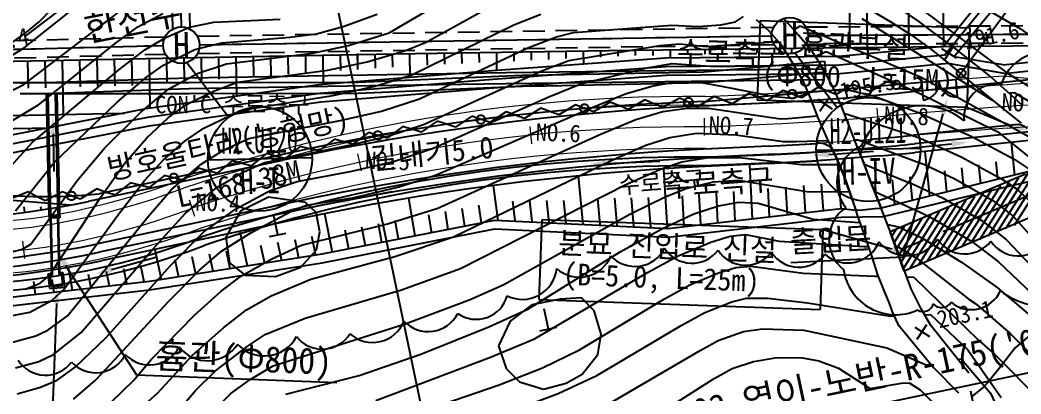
# Model space of a CAD drawing. Header units: millimetres. Extents: x 13158 to 13954, y 1103 to 1807.
# Drawn here: x 13384.2 to 13499.4, y 1426.5 to 1469.6 of the extents above; entities that cross this region are included whole.
import ezdxf
from ezdxf.enums import TextEntityAlignment as Align
from ezdxf.xclip import XClip

# ---------------------------------------------------------------- set-up
doc = ezdxf.new("R2010")
doc.units = ezdxf.units.MM
doc.header["$LTSCALE"] = 10
doc.header["$MEASUREMENT"] = 0
doc.header["$XCLIPFRAME"] = 2
doc.linetypes.add('CENTER', pattern=[2, 1.25, -0.25, 0.25, -0.25])
doc.linetypes.add('HIDDEN', pattern=[0.375, 0.25, -0.125])
for name, color, linetype in [('TN-TABL-LIN1', 4, 'Continuous'), ('TZ-BASE', 253, 'Continuous'), ('TZ-CABL', 4, 'Continuous')]:
    doc.layers.add(name, color=color, linetype=linetype)
doc.styles.add('GUL', font='GulimChe.ttf')
doc.styles.add('HANA', font='GulimChe.ttf')
doc.styles.get("Standard").update_dxf_attribs({"font": 'GulimChe.ttf'})
doc.linetypes.add('XXO_LINE', pattern='A,2.5,["X",Standard,S=1,R=0,X=-1,Y=-0.5],5,["X",Standard,S=1,R=0,X=-1,Y=-0.5],5,-0.5,[133,GulimChe.ttf,S=0.5,R=0,X=-0.5,Y=0],-0.5,2.5', length=16)
doc.linetypes.add('ZIGZAG', pattern='A,0.0001,-0.2,[131,ltypeshp.shx,S=0.2,R=0,X=-0.2,Y=0],-0.4,[131,ltypeshp.shx,S=0.2,R=180,X=0.2,Y=0],-0.2', length=0.8001)

# ---------------------------------------------------------------- blocks, each defined once
blk = doc.blocks.new('JD-SFSG5YJF567')
at = {"layer": 'TZ-BASE'}
for p, q in [((161.5, -181.59), (87.43, 171.27)), ((81.47, -66.05), (601.2, 43.04)), ((181.88, 10.81), (182.04, -3.19)), ((183.88, 10.83), (184.04, -3.17)), ((188.68, 10.88), (188.84, -3.11)), ((192.68, 10.93), (192.84, -3.07)), ((204.17, 11.05, -255), (192.84, -3.07)), ((192.93, -4.07, -255), (204.6, 10.29, -18.1)), ((194.02, -4.24, -242.43), (204.62, 8.73, -33.09)), ((87.16, -1.81, -72), (94.28, 3.58, -72)), ((86.98, -3.22, -71), (94.45, 2.73, -71)), ((129, -1.49, -66), (136.26, 2.78, -66)), ((88.7, -0.21, -50.59), (90.19, 1.27, -50.59)), ((133.21, -2.59, -65), (140.39, 1.41, -65)), ((184.35, 1.22, -59.91), (186.89, -0.31, -59.91)), ((189.96, -0.15, -68.23), (187.96, 1.2, -68.23)), ((86.95, -7.44, -70), (97.78, 0.84, -70)), ((100.09, -0.79, -69), (102.97, 0.75, -69)), ((108.83, -0.25, -68), (116.47, 0.1, -68)), ((123.7, -0.75, -67), (127.62, 0.66, -67)), ((143.37, -0.56, -64), (146.47, 0.65, -64)), ((168.88, -0.23, -63), (169.8, 0.4, -63)), ((171.27, 0.07, -50.59), (172.74, -1.24, -50.59)), ((176.14, -1.74, -59.91), (174.42, 0.19, -59.91)), ((183.45, 0.16, -63), (198.5, -9.27, -63)), ((190.51, 1.08, -64), (200.08, -6.04, -64)), ((198.23, 0.98, -65), (201.68, -1.02, -65)), ((87.05, -1.55, -50.59), (88.7, -0.21, -50.59)), ((97.61, -2.61, -69), (100.09, -0.79, -69)), ((103.31, -2.03, -68), (106.04, -0.83, -68)), ((106.04, -0.83, -68), (108.83, -0.25, -68)), ((120.64, -1.59, -67), (123.7, -0.75, -67)), ((131.62, -6.31, -64), (143.37, -0.56, -64)), ((150.22, -1.46, -63), (161.55, -0.59, -63)), ((161.55, -0.59, -63), (164.59, -0.74, -63)), ((164.59, -0.74, -63), (167.2, -0.58, -63)), ((167.2, -0.58, -63), (168.88, -0.23, -63)), ((171.71, -0.06, -250.54), (171.38, -9.24, -250.54)), ((171.71, -0.06, -250.54), (195.85, -0.92, -250.54)), ((175.6, -1.13, -62), (176.33, -0.68, -62)), ((176.33, -0.68, -62), (190.26, -6.59, -62)), ((186.89, -0.31, -59.91), (189.14, -1.77, -59.91)), ((191.99, -1.68, -68.23), (189.96, -0.15, -68.23)), ((195.85, -0.92, -250.54), (195.53, -10.1, -250.54)), ((201.68, -1.02, -65), (203.41, -2.26, -65)), ((85.23, -2.86, -50.59), (87.05, -1.55, -50.59)), ((86.92, -1.64, -72), (87.16, -1.81, -72)), ((100.86, -3.45, -68), (103.31, -2.03, -68)), ((109.76, -2.64, -67), (117.59, -1.99, -67)), ((117.59, -1.99, -67), (120.64, -1.59, -67)), ((124.34, -2.94, -66), (129, -1.49, -66)), ((144.97, -3.21, -63), (148.28, -1.95, -63)), ((148.28, -1.95, -63), (150.22, -1.46, -63)), ((172.74, -1.24, -50.59), (174.17, -2.92, -50.59)), ((177.73, -3.63, -59.91), (176.14, -1.74, -59.91)), ((189.14, -1.77, -59.91), (191.33, -3.31, -59.91)), ((193.94, -3.1, -68.23), (191.99, -1.68, -68.23)), ((198.53, -1.99), (197.13, -2.2)), ((197.72, -1.4), (197.93, -2.8)), ((84.29, -4.86, -71), (86.98, -3.22, -71)), ((88.62, -9.78, -69), (97.61, -2.61, -69)), ((97.89, -5.76, -68), (100.86, -3.45, -68)), ((103.02, -5.19, -67), (106.63, -3.42, -67)), ((106.63, -3.42, -67), (109.76, -2.64, -67)), ((120.19, -3.84, -66), (124.34, -2.94, -66)), ((130.88, -3.5, -65), (133.21, -2.59, -65)), ((132.51, -9.1, -63), (144.97, -3.21, -63)), ((149.7, -4.66, -62), (160.16, -2.96, -62)), ((160.16, -2.96, -62), (162.45, -2.74, -62)), ((161.35, -3.45, -255), (161.36, -4.41, -255)), ((162.45, -2.74, -62), (165.54, -3.05, -62)), ((163.35, -3.43, -255), (163.35, -3.97, -255)), ((165.35, -3.4, -255), (165.35, -3.93, -255)), ((165.54, -3.05, -62), (173.39, -2.52, -62)), ((167.35, -3.38, -255), (167.35, -3.89, -255)), ((169.35, -3.35, -255), (169.36, -4.32, -255)), ((171.34, -3.32, -255), (171.35, -3.78, -255)), ((173.34, -3.3, -255), (173.35, -3.79, -255)), ((173.39, -2.52, -62), (173.68, -2.34, -62)), ((174.17, -2.92, -50.59), (175.5, -5.01, -50.59)), ((175.34, -3.27, -255), (175.35, -3.78, -255)), ((177.34, -3.25, -255), (177.35, -3.78, -255)), ((179.03, -2.72), (184.03, -2.67)), ((179.03, -2.72), (179.04, -3.22)), ((179.04, -3.22), (192.84, -3.07)), ((192.84, -3.07, -255), (180.81, -4.2, -255)), ((191.33, -3.31, -59.91), (193.28, -4.89, -59.91)), ((192.61, -3.29, -63.39), (194.28, -4.38, -63.39)), ((192.84, -3.07, -255), (200.8, -2.98, -255)), ((192.9, -4.67, -63.39), (193.99, -3, -63.39)), ((196.03, -4.76, -68.23), (193.94, -3.1, -68.23)), ((200.8, -2.98, -255), (220.78, -2.81, -255)), ((95.36, -4.59, -255), (95.42, -7.63, -255)), ((97.36, -4.55, -255), (97.42, -7.58, -255)), ((99.36, -4.51, -255), (99.42, -7.53, -255)), ((101.36, -4.47, -255), (101.47, -10.18, -255)), ((103.36, -4.43, -255), (103.41, -7.24, -255)), ((105.36, -4.39, -255), (105.41, -7.1, -255)), ((107.36, -4.35, -255), (107.41, -6.96, -255)), ((109.36, -4.31, -255), (109.41, -6.82, -255)), ((110.28, -5.05, -66), (120.19, -3.84, -66)), ((111.36, -4.28, -255), (111.43, -8.8, -255)), ((113.36, -4.24, -255), (113.4, -6.54, -255)), ((115.36, -4.2, -255), (115.39, -6.4, -255)), ((117.36, -4.16, -255), (117.39, -6.26, -255)), ((119.36, -4.13, -255), (119.39, -6.12, -255)), ((121.36, -4.09, -255), (121.41, -7.45, -255)), ((123.35, -4.05, -255), (123.39, -5.84, -255)), ((125.32, -3.86), (125.35, -5.44)), ((125.35, -4.02, -255), (125.38, -5.7, -255)), ((126.47, -4.81, -65), (130.88, -3.5, -65)), ((127.35, -3.99, -255), (127.38, -5.56, -255)), ((129.35, -3.95, -255), (129.38, -5.42, -255)), ((131.35, -3.92, -255), (131.39, -6.64, -255)), ((133.35, -3.89, -255), (133.37, -5.19, -255)), ((135.35, -3.85, -255), (135.37, -5.09, -255)), ((137.35, -3.82, -255), (137.37, -5, -255)), ((139.35, -3.78, -255), (139.37, -4.91, -255)), ((160.83, -4.41, -255), (140.87, -5.87, -255)), ((141.35, -3.75, -255), (141.38, -5.83, -255)), ((143.35, -3.72, -255), (143.37, -4.73, -255)), ((145.35, -3.69, -255), (145.36, -4.64, -255)), ((147.35, -3.66, -255), (147.36, -4.54, -255)), ((149.35, -3.63, -255), (149.36, -4.45, -255)), ((151.35, -3.6, -255), (151.37, -5.1, -255)), ((153.35, -3.57, -255), (153.36, -4.27, -255)), ((155.35, -3.54, -255), (155.35, -4.18, -255)), ((157.35, -3.51, -255), (157.35, -4.08, -255)), ((159.35, -3.48, -255), (159.35, -4.08, -255)), ((180.81, -4.2, -255), (160.83, -4.41, -255)), ((171.35, -3.81, -255), (171.35, -3.82, -255)), ((179.07, -5.72, -59.91), (177.73, -3.63, -59.91)), ((178.07, -4.17, -61), (179.31, -3.64, -61)), ((179.31, -3.64, -61), (190.12, -8.46, -61)), ((192.93, -4.07, -255), (180.87, -5.2, -255)), ((199.7, -5.16, -255), (194.02, -4.24, -255)), ((87.37, -4.76, -255), (87.43, -7.85, -255)), ((87.91, -14.11, -68), (97.89, -5.76, -68)), ((89.37, -4.72, -255), (89.43, -7.8, -255)), ((91.36, -4.67, -255), (91.48, -10.87, -255)), ((93.36, -4.63, -255), (93.42, -7.69, -255)), ((101.09, -6.58, -67), (103.02, -5.19, -67)), ((107.02, -6.14, -66), (110.28, -5.05, -66)), ((121.96, -5.78, -65), (126.47, -4.81, -65)), ((160.87, -5.41, -255), (140.94, -6.87, -255)), ((146.49, -5.9, -62), (149.7, -4.66, -62)), ((151.06, -7.37, -61), (158.52, -5.55, -61)), ((158.52, -5.55, -61), (161.59, -5, -61)), ((180.87, -5.2, -255), (160.87, -5.41, -255)), ((161.59, -5, -61), (166.49, -5.37, -61)), ((165.23, -5.97), (179.14, -4.74)), ((166.49, -5.37, -61), (175.61, -5.19, -61)), ((175.5, -5.01, -50.59), (176.6, -6.95, -50.59)), ((180.19, -7.94, -59.91), (179.07, -5.72, -59.91)), ((179.14, -4.74), (179.25, -5.98)), ((193.38, -5.02, -255), (180.92, -6.2, -255)), ((188.86, -8.29, -255), (221.03, -4.95, -255)), ((193.28, -4.89, -59.91), (195.33, -6.62, -59.91)), ((199.81, -6.15, -255), (193.38, -5.02, -255)), ((198.07, -6.36, -68.23), (196.03, -4.76, -68.23)), ((199.7, -5.16, -255), (204.42, -4.67, -255)), ((199.81, -6.15, -255), (204.8, -5.63, -255)), ((97.7, -9.47, -67), (101.09, -6.58, -67)), ((103.65, -7.95, -66), (107.02, -6.14, -66)), ((111.53, -7.17, -65), (121.96, -5.78, -65)), ((140.87, -5.87, -255), (120.91, -7.49, -255)), ((140.94, -6.87, -255), (121.02, -8.48, -255)), ((145.23, -6.36), (125.43, -7.22)), ((127.38, -7.63, -64), (131.62, -6.31, -64)), ((132.97, -12.05, -62), (146.49, -5.9, -62)), ((160.91, -6.41, -255), (141.02, -7.86, -255)), ((145.23, -6.36), (165.23, -5.97)), ((180.92, -6.2, -255), (160.91, -6.41, -255)), ((165.34, -7.22), (179.25, -5.98)), ((190.26, -6.59, -62), (203.71, -14, -62)), ((194.3, -6.88), (190.31, -7.22)), ((194.46, -8.87), (194.3, -6.88)), ((195.33, -6.62, -59.91), (197.59, -8.52, -59.91)), ((200.13, -8.21, -68.23), (198.07, -6.36, -68.23)), ((200.08, -6.04, -64), (213.23, -14.28, -64)), ((86.51, -7.26), (66.52, -7.17)), ((84.38, -8.71, -70), (86.95, -7.44, -70)), ((105.95, -7.24), (86.51, -7.26)), ((86.51, -7.26), (87.61, -7.26)), ((100.38, -10.64, -66), (103.65, -7.95, -66)), ((120.91, -7.49, -255), (101, -10.24, -255)), ((125.43, -7.22), (105.96, -7.24)), ((108.77, -8.22, -65), (111.53, -7.17, -65)), ((141.02, -7.86, -255), (121.13, -9.48, -255)), ((122.53, -8.71, -64), (127.38, -7.63, -64)), ((145.28, -7.61), (125.49, -8.47)), ((145.25, -7.61), (165.26, -7.22)), ((147.41, -8.86, -61), (151.06, -7.37, -61)), ((156.3, -8.47, -60), (159.4, -7.59, -60)), ((159.4, -7.59, -60), (162.11, -7.13, -60)), ((162.11, -7.13, -60), (164.96, -7.22, -60)), ((164.96, -7.22, -60), (167.45, -7.68, -60)), ((167.45, -7.68, -60), (173.39, -8.8, -60)), ((178.38, -7.77), (176.48, -8.95)), ((176.6, -6.95, -50.59), (177.48, -8.96, -50.59)), ((179.42, -8.18), (178.38, -7.77)), ((181.15, -10.12, -59.91), (180.19, -7.94, -59.91)), ((182.36, -7.42), (180.46, -8.59)), ((183.4, -7.83), (182.36, -7.42)), ((184.44, -8.24), (183.4, -7.83)), ((186.35, -7.07), (184.44, -8.24)), ((187.39, -7.48), (186.35, -7.07)), ((190.31, -7.22), (190.48, -9.21)), ((105.95, -8.49), (86.51, -8.51)), ((89.86, -22.54), (89.55, -8.51)), ((90.06, -22.54), (89.75, -8.51)), ((90.91, -22.52), (90.6, -8.5)), ((91.11, -22.51), (90.8, -8.5)), ((121.02, -8.48, -255), (101.17, -11.23, -255)), ((105.6, -9.79, -65), (108.77, -8.22, -65)), ((125.43, -8.47), (105.96, -8.49)), ((113.02, -10.23, -64), (122.53, -8.71, -64)), ((128.14, -10.5, -63), (132.51, -9.1, -63)), ((134, -14.79, -61), (147.41, -8.86, -61)), ((152.37, -10.07, -60), (156.3, -8.47, -60)), ((158.45, -9.2), (156.51, -10.31)), ((159.48, -9.65), (158.45, -9.2)), ((162.46, -9.01), (160.49, -10.08)), ((163.47, -9.47), (162.46, -9.01)), ((166.43, -8.83), (164.52, -10.01)), ((167.47, -9.24), (166.43, -8.83)), ((170.41, -8.48), (168.51, -9.65)), ((171.45, -8.89), (170.41, -8.48)), ((172.49, -9.3), (171.45, -8.89)), ((174.39, -8.13), (172.49, -9.3)), ((173.39, -8.8, -60), (175.44, -9.02, -60)), ((175.43, -8.54), (174.39, -8.13)), ((176.48, -8.95), (175.43, -8.54)), ((175.44, -9.02, -60), (177.01, -8.49, -60)), ((177.01, -8.49, -60), (177.26, -8.46, -60)), ((177.48, -8.96, -50.59), (178.35, -11.27, -50.59)), ((178.32, -9.13, -59.73), (180, -10.22, -59.73)), ((178.61, -10.51, -59.73), (179.71, -8.84, -59.73)), ((180.46, -8.59), (179.42, -8.18)), ((180.25, -8.09, -60), (182.11, -8.11, -60)), ((182.11, -8.11, -60), (184.76, -8.75, -60)), ((184.76, -8.75, -60), (190.16, -10.72, -60)), ((190.12, -8.46, -61), (199.1, -12.87, -61)), ((197.59, -8.52, -59.91), (199.72, -10.25, -59.91)), ((201.96, -9.89, -68.23), (200.13, -8.21, -68.23)), ((200.41, -8.46, -63), (200.5, -8.39, -63)), ((200.5, -8.39, -63), (200.97, -8.37, -63)), ((200.97, -8.37, -63), (206.15, -11.45, -63)), ((101, -10.24, -255), (81.08, -14.15, -255)), ((85.55, -11.61, -69), (88.62, -9.78, -69)), ((90.43, -16.42, -67), (97.7, -9.47, -67)), ((121.13, -9.48, -255), (101.33, -12.22, -255)), ((103.58, -11.27, -65), (105.6, -9.79, -65)), ((110.69, -11.01, -64), (113.02, -10.23, -64)), ((134.35, -17.86, -60), (152.37, -10.07, -60)), ((146.47, -10.16), (144.58, -11.35)), ((147.51, -10.56), (146.47, -10.16)), ((150.46, -9.78), (148.55, -10.94)), ((151.5, -10.19), (150.46, -9.78)), ((152.53, -10.59), (151.49, -10.16)), ((154.45, -9.46), (152.53, -10.59)), ((155.49, -9.89), (154.45, -9.46)), ((156.51, -10.31), (155.48, -9.86)), ((160.49, -10.08), (159.48, -9.62)), ((160.52, -10.56, -59), (163.32, -10.16, -59)), ((163.32, -10.16, -59), (165.78, -10.17, -59)), ((164.52, -10.01), (163.48, -9.6)), ((165.06, -9.9, -255), (172.4, -9.55, -255)), ((165.78, -10.17, -59), (174.08, -11.39, -59)), ((168.51, -9.65), (167.47, -9.24)), ((195.53, -10.1, -250.54), (171.38, -9.24, -250.54)), ((181.96, -12.19, -59.91), (181.15, -10.12, -59.91)), ((200.7, -12.23, -250.54), (195.53, -10.1, -250.54)), ((198.5, -9.27, -63), (198.52, -9.28, -63)), ((199.72, -10.25, -59.91), (201.76, -11.9, -59.91)), ((80.26, -11.11, -255), (98.55, -10.73, -255)), ((101.17, -11.23, -255), (81.14, -15.16, -255)), ((96.25, -14.76, -66), (100.38, -10.64, -66)), ((101.1, -13.58, -65), (103.58, -11.27, -65)), ((107.69, -12.48, -64), (110.69, -11.01, -64)), ((123.57, -11.55, -63), (128.14, -10.5, -63)), ((138.51, -11.1), (136.66, -12.35)), ((139.57, -11.47), (138.51, -11.1)), ((140.61, -11.82), (139.56, -11.44)), ((142.49, -10.6), (140.61, -11.82)), ((143.54, -10.98), (142.49, -10.6)), ((144.58, -11.35), (143.53, -10.95)), ((148.55, -10.94), (147.51, -10.53)), ((153.25, -13.21, -59), (157.41, -11.48, -59)), ((157.41, -11.48, -59), (160.52, -10.56, -59)), ((174.08, -11.39, -59), (174.96, -11.34, -59)), ((174.96, -11.34, -59), (178.28, -11.06, -59)), ((178.35, -11.27, -50.59), (179.39, -13.6, -50.59)), ((181.42, -10.8, -59), (181.51, -10.79, -59)), ((181.51, -10.79, -59), (189.03, -13.23, -59)), ((192.77, -10.81), (188.16, -27.31)), ((190.16, -10.72, -60), (196.09, -13.44, -60)), ((80.3, -12.61, -255), (89.99, -12.41, -255)), ((101.33, -12.22, -255), (81.21, -16.17, -255)), ((87.53, -12.46, -255), (87.53, -12.7, -255)), ((89.53, -12.41, -255), (89.53, -12.5, -255)), ((105.53, -13.92, -64), (107.69, -12.48, -64)), ((112.85, -13.64, -63), (123.57, -11.55, -63)), ((130.58, -12.29), (128.77, -13.6)), ((128.84, -13.39, -62), (132.97, -12.05, -62)), ((131.65, -12.62), (130.58, -12.29)), ((132.71, -12.94), (131.65, -12.59)), ((134.54, -11.67), (132.71, -12.94)), ((135.6, -12.02), (134.54, -11.67)), ((136.66, -12.35), (135.6, -11.99)), ((182.89, -14.59, -59.91), (181.96, -12.19, -59.91)), ((201.02, -12.06, -255), (189.38, -13.27, -255)), ((205.3, -12.62, -255), (189.48, -14.26, -255)), ((198, -24.86, -299.48), (205.88, -12.4, -299.48)), ((199, -24.44, -299.48), (206.72, -12.25, -299.48)), ((200, -24.03, -299.48), (207.55, -12.1, -299.48)), ((201, -23.62, -299.48), (208.39, -11.95, -299.48)), ((90.31, -13.12), (90.4, -17.45)), ((98.57, -16.49, -65), (101.1, -13.58, -65)), ((109.93, -15.01, -63), (112.85, -13.64, -63)), ((122.7, -13.72), (120.92, -15.08)), ((123.77, -14.02), (122.7, -13.72)), ((124.58, -14.39, -62), (128.84, -13.39, -62)), ((126.63, -12.98), (124.84, -14.31)), ((127.71, -13.29), (126.63, -12.98)), ((128.77, -13.6), (127.7, -13.26)), ((134.6, -21.68, -59), (153.25, -13.21, -59)), ((158.57, -14.42, -58), (161.32, -13.54, -58)), ((161.32, -13.54, -58), (164.4, -13.05, -58)), ((164.4, -13.05, -58), (168.91, -13.22, -58)), ((168.91, -13.22, -58), (174.37, -13.98, -58)), ((179.39, -13.6, -50.59), (180.51, -15.88, -50.59)), ((182.59, -13.81, -58), (183.02, -13.8, -58)), ((183.02, -13.8, -58), (189.81, -16.34, -58)), ((189.03, -13.23, -59), (190.14, -13.61, -59)), ((206.36, -13.51, -255), (189.58, -15.26, -255)), ((190.14, -13.61, -59), (194.87, -15.75, -59)), ((196.09, -13.44, -60), (200.96, -16.02, -60)), ((199.1, -12.87, -61), (202.91, -16.01, -61)), ((84.51, -17.9, -68), (87.91, -14.11, -68)), ((93.12, -18.45, -66), (96.25, -14.76, -66)), ((102.98, -16.13, -64), (105.53, -13.92, -64)), ((114.65, -16.41, -62), (124.58, -14.39, -62)), ((118.78, -14.57), (117.03, -15.96)), ((119.86, -14.85), (118.78, -14.57)), ((120.92, -15.08), (119.85, -14.78)), ((124.84, -14.31), (123.77, -13.99)), ((129.5, -16.29, -61), (134, -14.79, -61)), ((154.48, -16.22, -58), (158.57, -14.42, -58)), ((172.64, -14.54, -255), (165.3, -14.89, -255)), ((174.37, -13.98, -58), (175.94, -14.01, -58)), ((175.94, -14.01, -58), (179.54, -13.9, -58)), ((178.44, -15.21, -255), (187.34, -14.48, -255)), ((180.51, -15.88, -255), (180.03, -14.91, -255)), ((183.72, -16.7, -59.91), (182.89, -14.59, -59.91)), ((193.77, -14.29), (188.55, -14.86)), ((200.63, -14.11, -255), (201.02, -17.86, -255)), ((100.85, -18.49, -64), (102.98, -16.13, -64)), ((107.35, -16.62, -63), (109.93, -15.01, -63)), ((114.87, -15.4), (113.12, -16.8)), ((115.95, -15.68), (114.87, -15.4)), ((117.03, -15.96), (115.95, -15.68)), ((162.72, -16.36, -57), (165.78, -15.84, -57)), ((172.68, -15.54, -255), (165.35, -15.89, -255)), ((165.78, -15.84, -57), (169.31, -15.85, -57)), ((173.43, -15.45, -255), (166.09, -15.79, -255)), ((169.31, -15.85, -57), (176.5, -16.65, -57)), ((185.46, -15.66, -255), (178.44, -16.21, -255)), ((179.65, -15.49), (184.76, -15.11)), ((180.51, -15.88, -50.59), (181.38, -17.99, -50.59)), ((180.94, -16.93, -255), (180.51, -15.88, -255)), ((180.59, -16.04, -255), (181.01, -21.72, -255)), ((183.28, -15.59, -255), (183.72, -16.7, -255)), ((190.69, -15.14, -255), (191.22, -20.28, -255)), ((194.87, -15.75, -59), (199.52, -18.31, -59)), ((200.96, -16.02, -60), (202.94, -17.33, -60)), ((85.98, -21.99, -67), (90.43, -16.42, -67)), ((94.39, -20.89, -255), (116.77, -16.14, -255)), ((95.76, -20.43, -65), (98.57, -16.49, -65)), ((103.94, -19.53, -63), (107.35, -16.62, -63)), ((107.04, -17.08), (105.3, -18.47)), ((108.12, -17.36), (107.04, -17.08)), ((110.95, -16.24), (109.21, -17.64)), ((112.04, -16.52), (110.95, -16.24)), ((113.12, -16.8), (112.04, -16.52)), ((112.26, -17.51, -62), (114.65, -16.41, -62)), ((124.73, -17.42, -61), (129.5, -16.29, -61)), ((136.43, -24.97, -58), (154.48, -16.22, -58)), ((154, -16.52), (160.18, -16.28)), ((156.27, -18.94, -57), (160.45, -17.09, -57)), ((160.45, -17.09, -57), (162.72, -16.36, -57)), ((160.58, -17.16, -255), (161.02, -24.01, -255)), ((172.73, -16.54, -255), (165.39, -16.89, -255)), ((173.47, -16.45, -255), (166.14, -16.78, -255)), ((170.5, -16.64, -255), (170.8, -22.9, -255)), ((176.5, -16.65, -57), (180.83, -16.66, -57)), ((181.38, -17.99, -255), (180.94, -16.93, -255)), ((183.71, -16.68, -57), (183.88, -16.68, -57)), ((184.45, -18.69, -59.91), (183.72, -16.7, -59.91)), ((183.72, -16.7, -255), (184.09, -17.69, -255)), ((183.88, -16.68, -57), (189.12, -18.84, -57)), ((206.95, -16.39, -255), (185.65, -21.66, -255)), ((185.89, -22.64, -255), (208.6, -17.17, -255)), ((185.89, -22.64, -255), (208.6, -17.17, -255)), ((189.81, -16.34, -58), (190.57, -16.61, -58)), ((190.57, -16.61, -58), (194.14, -18.3, -58)), ((194.9, -17.02, -255), (195.14, -19.31, -255)), ((196.88, -16.68, -255), (197.1, -18.83, -255)), ((198.85, -16.33, -255), (199.06, -18.34, -255)), ((103.13, -17.91), (101.38, -19.31)), ((104.21, -18.19), (103.13, -17.91)), ((105.3, -18.47), (104.21, -18.19)), ((109.21, -17.64), (108.12, -17.36)), ((109.14, -19.33, -62), (112.26, -17.51, -62)), ((118.43, -18.61, -61), (124.73, -17.42, -61)), ((130.02, -19.26, -60), (134.35, -17.86, -60)), ((150.77, -17.96, -255), (151.31, -23.55, -255)), ((166.36, -18.65, -56), (169.22, -18.44, -56)), ((169.22, -18.44, -56), (177.08, -19.77, -56)), ((181.38, -17.99, -50.59), (182.27, -20.51, -50.59)), ((181.82, -19.25, -255), (181.38, -17.99, -255)), ((184.09, -17.69, -255), (184.45, -18.69, -255)), ((202.27, -17.78, -510), (186.68, -24.41, -299.48)), ((186.93, -18.41, -255), (187.2, -21.28, -255)), ((188.96, -18.06, -255), (189.23, -20.78, -255)), ((192.93, -17.37, -255), (193.18, -19.8, -255)), ((194.14, -18.3, -58), (198.53, -20.8, -58)), ((197, -25.27, -299.48), (201.51, -18.14, -299.48)), ((199.52, -18.31, -59), (201.31, -19.5, -59)), ((87.75, -25.83, -66), (93.12, -18.45, -66)), ((95.35, -19.46), (93.45, -20.65)), ((96.39, -19.86), (95.35, -19.46)), ((99.22, -18.75), (97.47, -20.14)), ((97.77, -22.47, -64), (100.85, -18.49, -64)), ((100.3, -19.03), (99.22, -18.75)), ((101.38, -19.31), (100.3, -19.03)), ((101.29, -22.61, -63), (103.94, -19.53, -63)), ((105.55, -22.24, -62), (109.14, -19.33, -62)), ((115.31, -19.66, -61), (118.43, -18.61, -61)), ((124.97, -20.45, -60), (130.02, -19.26, -60)), ((137.22, -28.64, -57), (156.27, -18.94, -57)), ((140.98, -19.08, -255), (141.51, -23.08, -255)), ((160.77, -20.38, -56), (163.22, -19.41, -56)), ((163.22, -19.41, -56), (166.36, -18.65, -56)), ((172.62, -19.41, -255), (172.78, -22.66, -255)), ((174.66, -19.24, -255), (174.83, -22.42, -255)), ((176.71, -19.07, -255), (176.9, -22.19, -255)), ((178.75, -18.9, -255), (178.96, -21.95, -255)), ((182.77, -21.91, -255), (181.82, -19.25, -255)), ((185.3, -20.8, -59.91), (184.45, -18.69, -59.91)), ((184.45, -18.69, -255), (185.65, -21.66, -255)), ((184.91, -18.76, -255), (185.03, -20.12, -255)), ((189.12, -18.84, -57), (189.25, -18.88, -57)), ((189.25, -18.88, -57), (192.8, -20.54, -57)), ((194, -26.51, -299.48), (198.44, -19.49, -299.48)), ((195, -26.1, -299.48), (199.44, -19.08, -299.48)), ((196, -25.68, -299.48), (200.44, -18.67, -299.48)), ((201.31, -19.5, -59), (203.36, -21.4, -59)), ((92.24, -21.32, -255), (81.03, -20.44, -255)), ((87.45, -19.78), (85.39, -20.66)), ((88.42, -20.34), (87.45, -19.78)), ((89.42, -20.82), (88.42, -20.33)), ((91.41, -19.79), (89.42, -20.82)), ((89.87, -29.46, -65), (95.76, -20.43, -65)), ((92.42, -20.27), (91.41, -19.79)), ((93.45, -20.65), (92.41, -20.25)), ((97.47, -20.14), (96.39, -19.86)), ((111.3, -21.79, -61), (115.31, -19.66, -61)), ((115.11, -20.4, -59.62), (111.91, -22.04, -59.62)), ((119.38, -21.02, -59.62), (115.11, -20.4, -59.62)), ((119.46, -21.34, -60), (124.97, -20.45, -60)), ((124.39, -20.73), (129.34, -19.75)), ((131.24, -20.53, -255), (131.96, -24.87, -255)), ((152.99, -20.56, -255), (153.26, -23.56, -255)), ((154.94, -20.52, -255), (155.21, -23.68, -255)), ((156.71, -22.38, -56), (160.77, -20.38, -56)), ((156.89, -20.48, -255), (157.15, -23.8, -255)), ((158.84, -20.44, -255), (159.09, -23.92, -255)), ((162.74, -20.24, -255), (162.94, -23.8, -255)), ((164.68, -20.08, -255), (164.86, -23.58, -255)), ((166.65, -19.92, -255), (166.81, -23.36, -255)), ((168.64, -19.76, -255), (168.81, -23.13, -255)), ((177.08, -19.77, -56), (182.02, -19.81, -56)), ((182.27, -20.51, -50.59), (182.97, -22.72, -50.59)), ((184.91, -19.84, -56), (185.07, -19.84, -56)), ((185.07, -19.84, -56), (190.15, -22.15, -56)), ((190.99, -27.75, -299.48), (195.43, -20.73, -299.48)), ((191.99, -27.34, -299.48), (196.43, -20.32, -299.48)), ((192.8, -20.54, -57), (197.27, -23.14, -57)), ((193, -26.92, -299.48), (197.44, -19.91, -299.48)), ((86.93, -21.51, -255), (87.02, -22.16, -255)), ((88.88, -21.47, -255), (88.95, -21.89, -255)), ((117.8, -21.03, -255), (95.43, -25.78, -255)), ((107.66, -24.41, -61), (111.3, -21.79, -61)), ((117.69, -22.08, -60), (119.46, -21.34, -60)), ((120.61, -22.16, -59.62), (119.38, -21.02, -59.62)), ((128.82, -23.5, -59), (134.6, -21.68, -59)), ((137.38, -21.7, -255), (137.68, -23.77, -255)), ((139.3, -21.32, -255), (139.59, -23.38, -255)), ((143.2, -20.89, -255), (143.47, -23.09, -255)), ((145.16, -20.85, -255), (145.44, -23.21, -255)), ((147.12, -20.81, -255), (147.4, -23.33, -255)), ((149.08, -20.78, -255), (149.36, -23.46, -255)), ((161.09, -24.03, -255), (181.06, -21.71, -255)), ((164.1, -22.34, -55), (166.94, -21.39, -55)), ((166.94, -21.39, -55), (169.28, -20.97, -55)), ((169.28, -20.97, -55), (171.49, -21.12, -55)), ((171.49, -21.12, -55), (177.82, -22.96, -55)), ((181.06, -21.71, -255), (182.77, -21.91, -255)), ((186.35, -23.46, -59.91), (185.3, -20.8, -59.91)), ((205.13, -21.78, -320), (188.31, -28.92, -93.03)), ((188.99, -28.57, -299.48), (193.43, -21.56, -299.48)), ((189.99, -28.16, -299.48), (194.43, -21.14, -299.48)), ((198.53, -20.8, -58), (200.87, -22.58, -58)), ((90.83, -22.52), (89.86, -22.54)), ((89.86, -22.54), (89.87, -22.84)), ((91.11, -22.71), (89.86, -22.74)), ((91.11, -22.81), (89.87, -22.84)), ((90.17, -29.4), (90.02, -22.54)), ((90.24, -29.4), (90.08, -22.54)), ((90.83, -22.52), (91.11, -22.51)), ((91.03, -29.31), (90.88, -22.52)), ((91.1, -29.3), (90.95, -22.52)), ((91.11, -22.51), (91.11, -22.81)), ((91.56, -31.03, -64), (97.77, -22.47, -64)), ((91.98, -34.06, -63), (101.29, -22.61, -63)), ((118.01, -22.01, -255), (95.64, -26.76, -255)), ((118.22, -22.99, -255), (95.84, -27.74, -255)), ((101.79, -26.39, -62), (105.55, -22.24, -62)), ((111.91, -22.04, -59.62), (110.21, -25.01, -59.62)), ((113.1, -24.5, -60), (117.69, -22.08, -60)), ((116.19, -24.75, -57.95), (115.7, -22.4, -57.95)), ((121.01, -24.41, -59.62), (120.61, -22.16, -59.62)), ((121.55, -22.3, -255), (122.44, -26.73, -255)), ((133.54, -22.45, -255), (133.88, -24.55, -255)), ((135.46, -22.08, -255), (135.78, -24.16, -255)), ((142.23, -30.47, -56), (156.71, -22.38, -56)), ((146.59, -23.02, -255), (146.26, -32.21, -255)), ((178.95, -24.17, -255), (146.59, -23.02, -255)), ((160.41, -24.04, -55), (164.1, -22.34, -55)), ((161.13, -25.03, -255), (181.04, -22.71, -255)), ((161.13, -25.03, -255), (181.04, -22.71, -255)), ((177.82, -22.96, -55), (183.18, -23.32, -55)), ((181.04, -22.71, -255), (185.89, -22.64, -255)), ((181.04, -22.71, -255), (185.89, -22.64, -255)), ((182.97, -22.72, -50.59), (183.76, -24.96, -50.59)), ((187.67, -27.16, -299.48), (190.43, -22.8, -299.48)), ((187.95, -27.89, -299.48), (191.43, -22.38, -299.48)), ((188.23, -28.61, -299.48), (192.43, -21.97, -299.48)), ((190.15, -22.15, -56), (191.61, -22.85, -56)), ((191.61, -22.85, -56), (196.08, -25.52, -56)), ((200.87, -22.58, -58), (211.44, -34.64, -58)), ((118.91, -25.95, -59), (128.82, -23.5, -59)), ((121.29, -27.97, -255), (141.17, -24.07, -255)), ((121.29, -27.97, -255), (141.17, -24.07, -255)), ((121.3, -26.95, -255), (141.18, -23.07, -255)), ((123.92, -24.18, -255), (124.34, -26.36, -255)), ((125.83, -23.81, -255), (126.24, -25.97, -255)), ((127.75, -23.43, -255), (128.14, -25.58, -255)), ((129.67, -23.05, -255), (130.04, -25.18, -255)), ((141.17, -24.07, -255), (161.13, -25.03, -255)), ((141.17, -24.07, -255), (161.13, -25.03, -255)), ((141.18, -23.07, -255), (161.14, -24.02, -255)), ((155.6, -26.71, -55), (160.41, -24.04, -55)), ((178.95, -24.17, -255), (178.62, -33.36, -255)), ((186.9, -26.4, -255), (178.95, -24.17, -255)), ((187.36, -26.01, -59.91), (186.35, -23.46, -59.91)), ((186.4, -23.57, -55), (187.64, -23.81, -55)), ((186.83, -24.98, -299.48), (187.43, -24.04, -299.48)), ((187.11, -25.71, -299.48), (188.43, -23.62, -299.48)), ((187.39, -26.43, -299.48), (189.43, -23.21, -299.48)), ((187.64, -23.81, -55), (190.33, -25.11, -55)), ((197.27, -23.14, -57), (200.06, -25.29, -57)), ((103.83, -28.28, -61), (107.66, -24.41, -61)), ((109.72, -26.63, -60), (113.1, -24.5, -60)), ((110.21, -25.01, -59.62), (110.64, -27.98, -59.62)), ((111.81, -24.35, -255), (112.65, -28.31, -255)), ((115.22, -24.96, -57.95), (117.17, -24.55, -57.95)), ((118.15, -25.27, -255), (118.59, -27.38, -255)), ((120.07, -24.9, -255), (120.53, -27.07, -255)), ((120.65, -26.46, -59.62), (121.01, -24.41, -59.62)), ((129.68, -27.26, -58), (136.43, -24.97, -58)), ((166.03, -25.58, -54), (168.26, -24.92, -54)), ((168.26, -24.92, -54), (170.02, -24.71, -54)), ((170.02, -24.71, -54), (173.92, -25.49, -54)), ((183.76, -24.96, -50.59), (184.58, -27.29, -50.59)), ((188.31, -28.92, -93.03), (186.68, -24.41, -299.48)), ((190.33, -25.11, -55), (194.91, -27.9, -55)), ((200.06, -25.29, -57), (217.98, -44.22, -57)), ((85.57, -26.7, -66), (86.79, -26.39, -66)), ((86.79, -26.39, -66), (87.75, -25.83, -66)), ((93.54, -35.99, -62), (101.79, -26.39, -62)), ((102.03, -26.43, -255), (102.76, -29.86, -255)), ((114.2, -25.95, -255), (114.64, -28.02, -255)), ((115.51, -27.52, -59), (118.91, -25.95, -59)), ((116.17, -25.61, -255), (116.62, -27.7, -255)), ((118.83, -28.47, -59.62), (120.65, -26.46, -59.62)), ((162.27, -27.17, -54), (166.03, -25.58, -54)), ((173.92, -25.49, -54), (183.67, -26.08, -54)), ((183.67, -26.08, -54), (184.15, -26.09, -54)), ((188.05, -28.2, -255), (187.3, -25.99, -255)), ((187.34, -26.11, -255), (187.56, -26.11, -255)), ((188.11, -28.23, -59.91), (187.36, -26.01, -59.91)), ((187.4, -26.13, -54), (187.62, -26.13, -54)), ((187.62, -26.13, -54), (189.73, -27.44, -54)), ((196.08, -25.52, -56), (199.17, -27.86, -56)), ((97.05, -28.75), (102.15, -27.34)), ((101.42, -30.07, -255), (121.3, -26.95, -255)), ((104.32, -27.59, -255), (104.75, -29.61, -255)), ((106.3, -27.26, -255), (106.72, -29.25, -255)), ((107.23, -28.78, -60), (109.72, -26.63, -60)), ((108.27, -26.92, -255), (108.7, -28.93, -255)), ((110.24, -26.58, -255), (110.67, -28.62, -255)), ((112.01, -29.47, -59), (115.51, -27.52, -59)), ((119.99, -29.84, -58), (129.68, -27.26, -58)), ((144.98, -33.31, -55), (155.6, -26.71, -55)), ((158.76, -29.09, -54), (162.27, -27.17, -54)), ((188.16, -27.31), (175.27, -27.98)), ((184.58, -27.29, -50.59), (185.24, -29.37, -50.59)), ((189.73, -27.44, -54), (195.8, -32.21, -54)), ((91.76, -28.28), (99.93, -40.88)), ((92.07, -28.47, -255), (92.53, -31.1, -255)), ((96.42, -36.57, -61), (103.83, -28.28, -61)), ((98.41, -28.61, -255), (98.78, -30.37, -255)), ((100.38, -28.28, -255), (100.77, -30.14, -255)), ((101.41, -31.08, -255), (121.29, -27.97, -255)), ((101.41, -31.08, -255), (121.29, -27.97, -255)), ((103.61, -32.42, -60), (107.23, -28.78, -60)), ((110.64, -27.98, -59.62), (112.43, -29.4, -59.62)), ((115.91, -29.54, -59.62), (118.83, -28.47, -59.62)), ((130.44, -31.07, -57), (137.22, -28.64, -57)), ((166.91, -29.14, -53), (168.92, -28.53, -53)), ((168.92, -28.53, -53), (170.67, -28.34, -53)), ((170.67, -28.34, -53), (176.67, -29.17, -53)), ((189.1, -30.95, -59.91), (188.11, -28.23, -59.91)), ((194.91, -27.9, -55), (199.01, -30.81, -55)), ((199.17, -27.86, -56), (204.67, -33.11, -56)), ((88.81, -30.31, -65), (89.87, -29.46, -65)), ((89.76, -29.24), (90.17, -29.2)), ((89.94, -30.93), (89.76, -29.24)), ((89.98, -29.42), (90.24, -29.4)), ((90.12, -30.71), (89.98, -29.42)), ((90.18, -29.88, -255), (90.4, -31.35, -255)), ((91.03, -29.31), (91.28, -29.29)), ((91.1, -29.1), (91.45, -29.07)), ((91.28, -29.29), (91.41, -30.58)), ((91.45, -29.07), (91.63, -30.76)), ((94.35, -29.27, -255), (94.66, -30.86, -255)), ((96.43, -28.95, -255), (96.79, -30.61, -255)), ((109.65, -31.25, -59), (112.01, -29.47, -59)), ((112.43, -29.4, -59.62), (115.91, -29.54, -59.62)), ((115.41, -31.76, -58), (119.99, -29.84, -58)), ((145.75, -36.72, -54), (158.76, -29.09, -54)), ((163.61, -30.52, -53), (166.91, -29.14, -53)), ((176.67, -29.17, -53), (184.91, -29.5, -53)), ((184.91, -29.5, -53), (185.3, -29.51, -53)), ((185.24, -29.37, -50.59), (186.13, -31.54, -50.59)), ((188.61, -29.59, -53), (189.4, -29.61, -53)), ((189.4, -29.61, -53), (196.9, -36.92, -53)), ((81.53, -32.38, -255), (101.42, -30.07, -255)), ((81.55, -33.39, -255), (101.41, -31.08, -255)), ((81.55, -33.39, -255), (101.41, -31.08, -255)), ((85.2, -31.15, -65), (87.2, -30.97, -65)), ((87.2, -30.97, -65), (88.81, -30.31, -65)), ((88.07, -30.12, -255), (88.27, -31.6, -255)), ((89.94, -30.93), (91.63, -30.76)), ((90.12, -30.71), (91.41, -30.58)), ((90.2, -32.29, -64), (91.56, -31.03, -64)), ((119.34, -34.33, -57), (130.44, -31.07, -57)), ((138.32, -32.21, -56), (142.23, -30.47, -56)), ((160.73, -32.11, -53), (163.61, -30.52, -53)), ((190.27, -33.27, -59.91), (189.1, -30.95, -59.91)), ((199.01, -30.81, -55), (202.58, -33.86, -55)), ((106.59, -34.02, -59), (109.65, -31.25, -59)), ((112.57, -33.37, -58), (115.41, -31.76, -58)), ((130.95, -34.97, -56), (138.32, -32.21, -56)), ((148.71, -32.15, -54.43), (145.45, -32.8, -54.43)), ((146.26, -32.21, -255), (178.62, -33.36, -255)), ((151.16, -31.99, -54.43), (148.71, -32.15, -54.43)), ((150.93, -38, -53), (160.73, -32.11, -53)), ((152.6, -33.51, -54.43), (151.16, -31.99, -54.43)), ((168.45, -32.46, -52), (170.14, -32.03, -52)), ((170.14, -32.03, -52), (172.58, -32.05, -52)), ((172.58, -32.05, -52), (177.18, -32.57, -52)), ((186.13, -31.54, -50.59), (186.54, -32.56, -50.59)), ((195.8, -32.21, -54), (196.56, -32.71, -54)), ((87.62, -33.66, -64), (90.2, -32.29, -64)), ((90.69, -32.65), (89.83, -55.77)), ((95.95, -40.67, -60), (103.61, -32.42, -60)), ((109.96, -35.41, -58), (112.57, -33.37, -58)), ((140.47, -35.36, -55), (144.98, -33.31, -55)), ((145.45, -32.8, -54.43), (142.94, -34.71, -54.43)), ((147.34, -35.6, -53.74), (146.85, -33.26, -53.74)), ((165.36, -33.68, -52), (168.45, -32.46, -52)), ((177.18, -32.57, -52), (186.75, -34.1, -52)), ((186.54, -32.56, -50.59), (186.91, -33.62, -50.59)), ((191.39, -35.18, -59.91), (190.27, -33.27, -59.91)), ((196.56, -32.71, -54), (200.52, -36.13, -54)), ((85.02, -34.15, -64), (87.62, -33.66, -64)), ((89.73, -35.72, -63), (91.98, -34.06, -63)), ((101.65, -39.06, -59), (106.59, -34.02, -59)), ((114.73, -36.22, -57), (119.34, -34.33, -57)), ((153.43, -36.19, -54.43), (152.6, -33.51, -54.43)), ((162.62, -35.18, -52), (165.36, -33.68, -52)), ((186.75, -34.1, -52), (187.12, -34.08, -52)), ((186.91, -33.62, -50.59), (187.56, -35.05, -50.59)), ((190.67, -33.95, -52), (191.35, -33.92, -52)), ((191.35, -33.92, -52), (195.63, -38.01, -52)), ((88.34, -36.4, -63), (89.73, -35.72, -63)), ((106.36, -38.62, -58), (109.96, -35.41, -58)), ((115.65, -39.83, -56), (130.95, -34.97, -56)), ((132.67, -38.48, -55), (140.47, -35.36, -55)), ((142.94, -34.71, -54.43), (141.59, -37.53, -54.43)), ((146.36, -35.81, -53.74), (148.32, -35.4, -53.74)), ((152.91, -40.97, -52), (162.62, -35.18, -52)), ((169.79, -35.87, -51), (171.98, -35.57, -51)), ((171.98, -35.57, -51), (176.77, -35.74, -51)), ((187.56, -35.05, -50.59), (191.69, -40.03, -50.59)), ((189.53, -35.37, -51.94), (191.21, -36.47, -51.94)), ((189.82, -36.76, -51.94), (190.92, -35.08, -51.94)), ((195.76, -40.67, -59.91), (191.39, -35.18, -59.91)), ((85.66, -37.12, -63), (88.34, -36.4, -63)), ((90.36, -38.55, -62), (93.54, -35.99, -62)), ((92.87, -40.01, -61), (96.42, -36.57, -61)), ((112.78, -37.52, -57), (114.73, -36.22, -57)), ((140.66, -38.85, -54), (145.75, -36.72, -54)), ((153.04, -38.55, -54.43), (153.43, -36.19, -54.43)), ((166.9, -36.93, -51), (169.79, -35.87, -51)), ((176.77, -35.74, -51), (178.74, -36.15, -51)), ((178.74, -36.15, -51), (186.3, -37.78, -51)), ((200.52, -36.13, -54), (206.01, -41.62, -54)), ((203.22, -35.93, -48.17), (201.08, -37.75, -48.17)), ((109.01, -40.42, -57), (112.78, -37.52, -57)), ((141.59, -37.53, -54.43), (142.47, -40.16, -54.43)), ((146.68, -40.06, -53), (150.93, -38, -53)), ((164.81, -38.08, -51), (166.9, -36.93, -51)), ((186.3, -37.78, -51), (190.82, -39.72, -51)), ((195.63, -38.01, -52), (199.46, -43.49, -52)), ((196.9, -36.92, -53), (198.73, -38.54, -53)), ((201.08, -37.75, -48.17), (199.39, -39.97, -48.17)), ((88.66, -39.32, -62), (90.36, -38.55, -62)), ((99.56, -41.54, -59), (101.65, -39.06, -59)), ((102.38, -42.95, -58), (106.36, -38.62, -58)), ((125.54, -40.97, -55), (132.67, -38.48, -55)), ((127.46, -43.84, -54), (140.66, -38.85, -54)), ((151.24, -40.78, -54.43), (153.04, -38.55, -54.43)), ((154.05, -44.36, -51), (164.81, -38.08, -51)), ((170.96, -39.32, -50), (173.68, -38.89, -50)), ((173.68, -38.89, -50), (176.59, -38.93, -50)), ((176.59, -38.93, -50), (178.47, -39.25, -50)), ((194.52, -39.1, -51), (194.88, -39.04, -51)), ((194.88, -39.04, -51), (198.24, -42.97, -51)), ((198.73, -38.54, -53), (204.01, -43.83, -53)), ((86, -40.08, -62), (88.66, -39.32, -62)), ((90.8, -41.48, -61), (92.87, -40.01, -61)), ((113, -41.4, -56), (115.65, -39.83, -56)), ((141.69, -42.01, -53), (146.68, -40.06, -53)), ((142.47, -40.16, -54.43), (144.02, -41.7, -54.43)), ((166.42, -41.28, -50), (168.51, -40.14, -50)), ((168.51, -40.14, -50), (170.96, -39.32, -50)), ((178.47, -39.25, -50), (180.75, -40.12, -50)), ((180.75, -40.12, -50), (183.86, -42.12, -50)), ((190.82, -39.72, -51), (191.36, -39.63, -51)), ((191.69, -40.03, -50.59), (194.55, -42.95, -50.59)), ((199.39, -39.97, -48.17), (198.13, -41.54, -48.17)), ((88.88, -42.31, -61), (90.8, -41.48, -61)), ((95.15, -41.54, -60), (95.95, -40.67, -60)), ((99.93, -40.88), (122.97, -41.74)), ((106.7, -42.69, -57), (109.01, -40.42, -57)), ((110.79, -43.03, -56), (113, -41.4, -56)), ((117.13, -43.09, -55), (125.54, -40.97, -55)), ((148.48, -43.02, -52), (152.91, -40.97, -52)), ((149.4, -41.84, -54.43), (151.24, -40.78, -54.43)), ((159.05, -45.97, -50), (166.42, -41.28, -50)), ((86.19, -43.08, -61), (88.88, -42.31, -61)), ((92.67, -43.68, -60), (95.15, -41.54, -60)), ((97.07, -43.93, -59), (99.56, -41.54, -59)), ((132.74, -45.09, -53), (141.69, -42.01, -53)), ((144.02, -41.7, -54.43), (146.79, -42.51, -54.43)), ((146.79, -42.51, -54.43), (149.4, -41.84, -54.43)), ((183.86, -42.12, -50), (184.37, -42.45, -50)), ((184.37, -42.45, -50), (188.01, -41.85, -50)), ((188.01, -41.85, -50), (188.88, -41.81, -50)), ((188.88, -41.81, -50), (190.14, -42.62, -50)), ((190.14, -42.62, -50), (197.71, -50.12, -50)), ((197.49, -42.25, -48.17), (196.08, -43.37, -48.17)), ((198.13, -41.54, -48.17), (197.49, -42.25, -48.17)), ((98.66, -46.23, -58), (102.38, -42.95, -58)), ((104.99, -44.73, -57), (106.7, -42.69, -57)), ((108.66, -45.11, -56), (110.79, -43.03, -56)), ((143.24, -44.98, -52), (148.48, -43.02, -52)), ((196.46, -45.1, -49.36), (195.97, -42.75, -49.36)), ((198.24, -42.97, -51), (199.2, -45.05, -51))]:
    blk.add_line(p, q, dxfattribs=at)
at = {"layer": 'TZ-BASE', "ltscale": 0.2}
for p, q in [((200.34, 1.31), (194.3, -6.88)), ((190.31, -7.22), (165.77, -9.39)), ((123.19, -14.13), (95.62, -20.03))]:
    blk.add_line(p, q, dxfattribs=at)
at = {"layer": 'TZ-BASE', "linetype": 'ByBlock', "ltscale": 10000}
for p, q in [((105.94, -6.69), (89.51, -7.26)), ((105.98, -7.94), (89.55, -8.51))]:
    blk.add_line(p, q, dxfattribs=at)
at = {"layer": 'TZ-BASE', "lineweight": 5, "ltscale": 0.9}
for p, q in [((205.4, -7.04), (199.71, -6.47)), ((185.36, -12.15), (185.19, -10.16)), ((165.31, -13.31), (165.32, -11.31)), ((145.44, -14.26), (145.24, -12.27)), ((125.81, -17.38), (125.39, -15.42)), ((106.64, -22.63), (106.01, -20.74)), ((87.06, -27.46), (86.85, -25.47))]:
    blk.add_line(p, q, dxfattribs=at)
at = {"layer": 'TZ-BASE', "linetype": 'CENTER'}
blk.add_line((204.31, -19.52, -423.23), (187.5, -26.67, -196.25), dxfattribs=at)
at = {"layer": 'TZ-BASE'}
for centre in [(194.86, -6.12), (175.43, -8.54), (187.39, -7.48), (163.47, -9.47), (151.5, -10.19), (139.57, -11.47), (127.71, -13.29), (115.95, -15.68), (104.21, -18.19), (92.42, -20.27)]:
    blk.add_circle(centre, 0.5, dxfattribs=at)
for centre, radius, start, end in [((299.95, -9995.5), 9993, 90.693302, 91.260506), ((204.64, -9.15, -255), 5.46, 55.3751, 161.6353), ((190.31, -7.22), 2, 274.8321, 4.8321), ((194.3, -6.88), 2, 184.8321, 274.8321), ((198.92, -11.12, -255), 3.73, 81.5466, 187.8068), ((158.11, 287.61, -255), 297.5, 272.7521, 274.6157), ((158.11, 287.61, -255), 297.5, 274.6157, 275.9324), ((179.58, -312.05, -255), 302.5, 92.7521, 101.9854), ((190.38, -17.52, -255), 7.63, 50.603, 156.8632), ((201.23, -14.05, -255), 2, 50.6438, 95.9324), ((185.28, -15.67, -255), 2, 95.1193, 177.5355), ((158.11, 287.61, -255), 302.5, 275.1193, 275.9324), ((179.58, -312.05, -255), 297.5, 92.7521, 101.9854), ((158.11, 287.61, -255), 302.5, 272.7521, 273.8412), ((178.51, -16.2, -255), 2, 40.3681, 93.8412), ((185.13, -18.74, -255), 4.57, 112.7302, 218.9904), ((158.11, 287.61, -255), 303.5, 275.5258, 275.9324), ((163.98, -194.25, -255), 178.45, 89.5057, 108.5007), ((179.58, -312.05, -255), 296.5, 92.7521, 101.9854), ((179.79, -311.96, -255), 296.49, 92.6493, 92.7595), ((158.11, 287.61, -255), 303.5, 272.7521, 273.8412), ((159.4, 287.73, -255), 303.5, 272.6493, 273.7328), ((159.4, 287.73, -255), 304.5, 272.6493, 273.7259), ((158.11, 287.61, -255), 304.5, 275.1531, 275.9324), ((163.98, -194.25, -255), 177.45, 89.4966, 108.4933), ((179.58, -312.05, -255), 295.5, 92.7521, 101.9854), ((179.79, -311.96, -255), 295.49, 92.6493, 92.765), ((158.11, 287.61, -255), 304.5, 272.7521, 273.8287), ((74.14, 74.48, -255), 97.5, 273.75, 281.9854), ((184.13, -25.28, -255), 4.47, 124.8347, 231.0949), ((158.11, 287.61, -255), 310.5, 274.5551, 275.0879), ((78.2, 50.45, -255), 80.91, 269.1064, 291.125), ((188.67, -23.03), 4.12, 217.6213, 327.6213), ((195.3, -23.19), 3.76, 212.862, 322.862), ((78.2, 50.45, -255), 81.91, 269.1093, 291.1089), ((74.14, 74.48, -255), 102.5, 273.6285, 281.9854), ((157.32, -24.57), 3.82, 223.1576, 333.1576), ((163.88, -24.26), 3.76, 212.862, 322.862), ((181.79, -24.09), 3.9, 228.1038, 338.1038), ((201.45, -23.42), 3.76, 212.862, 322.862), ((74.14, 74.48, -255), 103.5, 273.6056, 281.9854), ((150.91, -25.73), 3.9, 228.1038, 338.1038), ((170.04, -24.49), 3.76, 212.862, 322.862), ((176.19, -24.72), 3.76, 212.862, 322.862), ((74.14, 74.48, -255), 104.5, 273.5832, 281.9854), ((144.35, -28.2), 3.98, 243.8025, 353.8025), ((187.33, -27.88, -255), 6.07, 188.2888, 294.549), ((204.4, -24.97, -255), 7.98, 231.0821, 337.3423), ((139.04, -30.8), 3.68, 234.6452, 344.6452), ((196.05, -29.72, -255), 3.64, 230.0777, 336.3379), ((190.49, -32.37, -255), 1.22, 238.016, 344.2762), ((192.62, -31.84, -255), 1.29, 221.9539, 328.2141), ((133.5, -32.08), 3.82, 223.1576, 333.1576), ((127.1, -33.24), 3.9, 228.1038, 338.1038), ((114.64, -34.54), 4.16, 222.3158, 332.3158), ((121.3, -34.14), 3.77, 218.0517, 328.0517), ((101.42, -35.92), 3.82, 223.1576, 333.1576), ((108.09, -35.13), 4.12, 217.6213, 327.6213), ((95.23, -36.81), 3.82, 223.1576, 333.1576), ((89.44, -37.15), 3.76, 212.862, 322.862)]:
    blk.add_arc(centre, radius, start, end, dxfattribs=at)
at = {"layer": 'TZ-BASE', "linetype": 'ByBlock', "ltscale": 10000}
for radius, end in [(9990.5, 91.014295), (9989.25, 91.0143)]:
    blk.add_arc((282.79, -9995.62), radius, 90.595123, end, dxfattribs=at)
at = {"layer": 'TZ-BASE', "lineweight": 5, "ltscale": 0.9}
for centre, radius, start, end in [((1192.11, -13233.04), 13263.75, 94.290909, 94.335029), ((146.69, 485.7), 494.87, 272.1663, 274.1771), ((159.4, 287.73), 296.5, 274.5149, 275.832), ((1192.11, -13233.04), 13262.75, 94.290909, 94.334973), ((50.94, 2001.1), 2014.07, 274.23826, 274.38752), ((163.98, -194.25), 185.45, 89.562, 95.8806), ((146.69, 485.7), 495.87, 272.1637, 274.1775), ((159.4, 287.73), 297.5, 274.5143, 275.8295), ((163.98, -194.25), 185.45, 95.8806, 99.0317), ((163.98, -194.25), 184.45, 89.5549, 95.8806), ((1192.11, -13233.04), 13260.25, 94.290914, 94.334832), ((50.94, 2001.1), 2016.57, 274.23829, 274.38745), ((163.98, -194.25), 185.45, 99.0317, 108.5472), ((163.98, -194.25), 184.45, 95.8806, 99.0317), ((146.69, 485.7), 498.37, 272.1571, 274.1783), ((159.4, 287.73), 300, 274.5129, 275.8232), ((163.98, -194.25), 184.45, 99.0317, 108.5413), ((163.98, -194.25), 181.95, 89.5371, 95.8806), ((1192.11, -13233.04), 13257.75, 94.290919, 94.334692), ((50.94, 2001.1), 2019.07, 274.23832, 274.38739), ((163.98, -194.25), 181.95, 95.8806, 99.0317), ((159.4, 287.73), 302.5, 274.5115, 275.8171), ((163.98, -194.25), 181.95, 99.0317, 108.5263), ((163.98, -194.25), 179.45, 89.5189, 95.8806), ((146.69, 485.7), 500.87, 272.1505, 274.1791), ((163.98, -194.25), 179.45, 95.8806, 99.0317), ((163.98, -194.25), 179.45, 99.0317, 108.5113), ((76.21, 57.51), 81.22, 280.6173, 290.752), ((76.21, 57.51), 82.22, 280.6173, 290.7386), ((76.21, 57.51), 84.72, 280.6173, 290.7058), ((77.64, 61.91), 85.37, 269.5736, 276.0196), ((80.52, 34.53), 57.84, 276.0196, 280.6173), ((77.64, 61.91), 86.37, 269.5736, 276.0196), ((80.52, 34.53), 58.84, 276.0196, 280.6173), ((76.21, 57.51), 87.22, 280.6173, 290.6742), ((77.64, 61.91), 88.87, 269.5736, 276.0196), ((80.52, 34.53), 61.34, 276.0196, 280.6173), ((80.52, 34.53), 63.84, 276.0196, 280.6173), ((77.64, 61.91), 91.37, 269.5736, 276.0196)]:
    blk.add_arc(centre, radius, start, end, dxfattribs=at)
at = {"layer": 'TZ-BASE', "ltscale": 0.2}
for centre, radius, start, end in [((173.2, -269.72), 260.43, 91.6353, 101.0708), ((89.44, 40.06), 60.41, 261.4461, 275.875)]:
    blk.add_arc(centre, radius, start, end, dxfattribs=at)
at = {"layer": 'TZ-BASE'}
for points in [[(192.45, -10.72), (193.31, -8.88), (193.1, -10.9)], [(89.98, -13.13), (90.27, -11.12), (90.65, -13.11)], [(200.61, -12.55, -250.54), (202.63, -12.77, -250.54), (200.79, -11.91, -250.54)], [(193.73, -13.96), (195.75, -14.07), (193.8, -14.62)], [(179.67, -15.82), (177.65, -15.64), (179.62, -15.16)], [(154.01, -16.85), (152, -16.59), (153.98, -16.18)], [(124.46, -21.05), (122.43, -21.12), (124.33, -20.4)], [(186.81, -26.72, -255), (188.83, -26.93, -255), (186.99, -26.07, -255)], [(91.48, -28.46), (90.67, -26.6), (92.04, -28.1)], [(97.14, -29.07), (95.12, -29.28), (96.96, -28.42)], [(90.36, -32.63), (90.76, -30.65), (91.02, -32.66)]]:
    blk.add_solid(points, dxfattribs=at)
for s, height, rotation, style, p in [('한전주', 3, 11.0519, 'HANA', (94.24, -2.58)), ('183.4', 2, 11.8547, 'HANA', (81.37, -4.12, -71.62)), ('흄관부설', 2.5, 357.9648, 'GUL', (176.28, -3.96, -442.54)), ('191.6', 2, 11.8547, 'HANA', (195.4, -3.42, -63.39)), ('수로측구', 2.5, 359.0562, 'HANA', (162.13, -4.88)), ('(Φ800, L=15M)', 2.5, 357.9648, 'GUL', (171.91, -7.47, -442.54)), ('195.3', 2, 11.8547, 'HANA', (181.12, -9.26, -59.73)), ('길내기5.0', 2.5, 5.5042, 'HANA', (126.94, -17.24, -255)), ('수로측구', 2.5, 4.1554, 'HANA', (160.85, -20.44)), ('분묘 진입로 신설', 2.5, 357.9648, 'GUL', (148.44, -26.89, -510)), ('출입문', 2.5, 2.9993, 'HANA', (175.21, -26.8)), ('(B=5.0, L=25m)', 2.5, 357.9648, 'GUL', (149, -30.5, -510)), ("FCR-102-영이-노반-R-175('05.12.05)", 3, 11.8547, 'HANA', (154.88, -48.66, -49)), ('203.1', 2, 11.8547, 'HANA', (192.33, -35.51, -51.94))]:
    blk.add_text(s, height=height, rotation=rotation, dxfattribs=dict(at, style=style)).set_placement(p)
at = {"layer": 'TZ-BASE', "style": 'HANA'}
for s, height, rotation, p in [("CON'C 수로측구", 2, 0.157, (110.96, -10.73)), ('NO.9', 2, 357.862, (202.08, -10.55)), ('NO.8', 2, 357.862, (188.53, -12.04)), ('NO.7', 2, 357.862, (168.35, -13.17)), ('NO.6', 2, 357.862, (148.44, -13.99)), ('NO.5', 2, 357.862, (128.79, -17.23)), ('수로측구', 2, 4.3185, (160.46, -19.65)), ('NO.4', 2, 357.862, (109.25, -22.05)), ('흄관(Φ800)', 3, 357.862, (112.21, -40.47))]:
    blk.add_text(s, height=height, rotation=rotation, dxfattribs=at).set_placement(p, align=Align.CENTER)
at = {"layer": 'TZ-BASE', "linetype": 'XXO_LINE', "style": 'HANA'}
for s, p in [('방호울타리(능형망)', (96.85, -18.44)), ('L=168.38M', (104.8, -21.63))]:
    blk.add_text(s, height=2.5, rotation=12.2542, dxfattribs=at).set_placement(p)

msp = doc.modelspace()

# ---------------------------------------------------------------- linework, layer by layer
at = {"layer": 'TN-TABL-LIN1', "flags": 128}
for points in [[(13401.58, 1475.8), (13401.73, 1468.5)], [(13403.58, 1475.84), (13403.73, 1468.54)]]:
    msp.add_lwpolyline(points, dxfattribs=at)
at = {"layer": 'TZ-BASE'}
for p, q in [((13473.44, 1465.75), (13478.29, 1459.48)), ((13403.39, 1464.66), (13408.24, 1458.39)), ((13487.86, 1454.77), (13475.86, 1454.53)), ((13417.81, 1453.68), (13405.81, 1453.44))]:
    msp.add_line(p, q, dxfattribs=at)
for centre in [(13481.86, 1454.65), (13411.81, 1453.56)]:
    msp.add_circle(centre, 6, dxfattribs=at)
at = {"layer": 'TZ-CABL', "linetype": 'ZIGZAG', "ltscale": 0.5}
for points in [[(13402.59, 1475.57), (13402.73, 1468.77)], [(13474.92, 1467.78), (13603.55, 1468.56)], [(13404.87, 1466.71), (13470.72, 1467.74)], [(13297.31, 1464.03), (13400.67, 1466.63)]]:
    msp.add_lwpolyline(points, dxfattribs=at)
at = {"layer": 'TZ-CABL', "linetype": 'HIDDEN'}
for points in [[(13474.66, 1468.77), (13603.8, 1469.56)], [(13404.6, 1467.71), (13470.96, 1468.74)], [(13474.92, 1467.78), (13603.55, 1468.56)], [(13297.29, 1465.03), (13400.91, 1467.64)], [(13404.87, 1466.71), (13470.72, 1467.74)], [(13474.67, 1466.77), (13603.81, 1467.56)], [(13297.31, 1464.03), (13400.67, 1466.63)], [(13404.64, 1465.71), (13470.98, 1466.74)], [(13297.34, 1463.03), (13400.94, 1465.64)]]:
    msp.add_lwpolyline(points, dxfattribs=at)
at = {"layer": 'TZ-CABL'}
for centre in [(13472.82, 1467.76), (13402.77, 1466.67)]:
    msp.add_circle(centre, 2.1, dxfattribs=at)

# ---------------------------------------------------------------- block references
at = {"layer": 'TZ-BASE'}
ref = msp.add_blockref('JD-SFSG5YJF567', (13297.68, 1469.57), dxfattribs=at)
XClip(ref).set_block_clipping_path([(597.6593278775, -75.0000074077), (602.1606802224, 74.9999925365), (-2.2506743118, 75.0000000279), (2.2506743119, -75.0000000279)])

# ---------------------------------------------------------------- texts
for s, width, p in [('H2-U121', 0.65, (13481.81, 1456.81)), ('H2-U120', 0.65, (13411.76, 1455.72)), ('H-IV', 0.8, (13481.9, 1452.15)), ('H-I', 0.8, (13411.85, 1451.06))]:
    msp.add_text(s, height=3, rotation=1.1459, dxfattribs=dict(at, width=width)).set_placement(p, align=Align.MIDDLE)
at = {"layer": 'TZ-CABL', "linetype": 'ByBlock'}
for p in [(13472.82, 1467.76), (13402.77, 1466.67)]:
    msp.add_text('H', height=3, rotation=1.1459, dxfattribs=at).set_placement(p, align=Align.MIDDLE)

doc.saveas('drawing.dxf')
